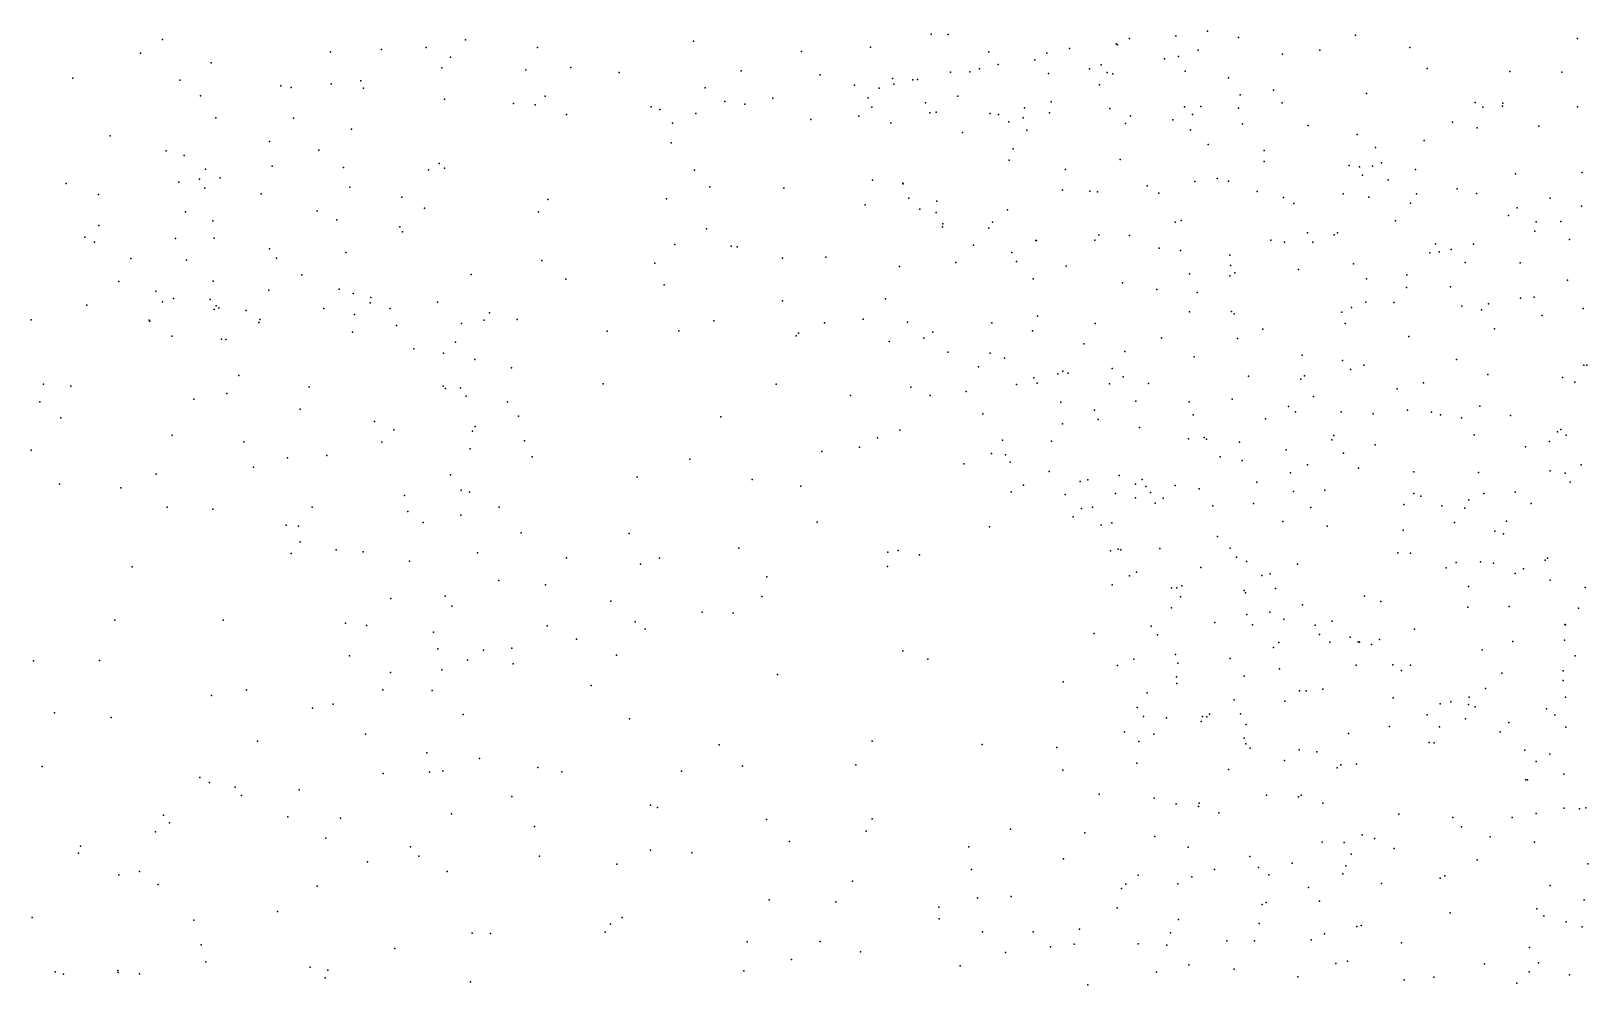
# Model space of a CAD drawing. Header units: metres. Extents: x -25 to 25, y -27.7 to 27.8.
# Drawn here: x 5.161 to 7.986, y -10.394 to -8.662 of the extents above; entities that cross this region are included whole.
import ezdxf

# ---------------------------------------------------------------- set-up
doc = ezdxf.new("R2010")
doc.units = ezdxf.units.M

msp = doc.modelspace()

# ---------------------------------------------------------------- linework, layer by layer
for p in [(6.7945, -8.6671, 3.8827), (6.8255, -8.6678, 4.375), (7.2388, -8.6701, 5.4725), (7.2961, -8.6616, 19.3519), (7.3523, -8.6732, 4.9504), (7.5648, -8.6688, -8.8697), (7.9676, -8.6748, 1.9167), (5.3591, -8.7017, -1.9168), (5.3992, -8.6767, 19.7055), (5.7038, -8.6995, -8.2056), (5.7964, -8.6951, -2.1424), (5.8777, -8.6915, -8.9304), (5.9493, -8.6776, 19.9975), (6.0797, -8.6912, -2.3795), (6.3629, -8.6799, -8.0808), (6.559, -8.6985, -10.8712), (6.6843, -8.6909, -19.5385), (6.8989, -8.6993, 4.5864), (7.0043, -8.7014, 5.7872), (7.0456, -8.6933, -7.0176), (7.1299, -8.6845, -7.3844), (7.1329, -8.6868, 4.8351), (7.1542, -8.675, 5.6156), (7.2789, -8.6963, -6.2967), (7.5001, -8.6964, 6.6989), (7.6631, -8.6916, -2.9058), (5.4872, -8.7193, -14.0937), (5.906, -8.728, -8.1011), (5.9221, -8.7091, -15.4332), (6.1403, -8.7277, -12.7114), (6.882, -8.7303, 19.7868), (6.9159, -8.7221, 3.0023), (6.9826, -8.7135, 4.7781), (7.0818, -8.7299, -9.3304), (7.1031, -8.723, -6.8086), (7.218, -8.7122, -17.9009), (7.2434, -8.7077, 5.2931), (7.4319, -8.7034, -9.0407), (7.6948, -8.7297, 2.6419), (5.2364, -8.7472, -1.8195), (5.4306, -8.7506, -14.6242), (5.7053, -8.7576, -15.2983), (5.7589, -8.752, -8.45), (6.0585, -8.7316, -9.1767), (6.2281, -8.7365, -12.4499), (6.4498, -8.7336, -18.7347), (6.5932, -8.7411, -8.3983), (6.7241, -8.7478, -20.2697), (6.7265, -8.7578, -10.7079), (6.7609, -8.7498, 4.0446), (6.7695, -8.7497, -15.3556), (6.8297, -8.7361, 3.6606), (6.8646, -8.7354, 3.3611), (7.0075, -8.7386, -17.9662), (7.0998, -8.759, 5.362), (7.1139, -8.7367, 5.041), (7.1239, -8.7392, -8.3226), (7.2557, -8.7342, -20.8158), (7.3341, -8.7462, -10.1385), (7.8448, -8.7349, 7.108), (7.939, -8.7362, 2.0879), (5.4683, -8.7794, 19.5371), (5.6138, -8.761, -2.0165), (5.6327, -8.7641, -13.3984), (5.7639, -8.7649, 19.8249), (5.9112, -8.7849, -8.6472), (6.0936, -8.7798, -8.8717), (6.3841, -8.7644, -8.3385), (6.507, -8.7832, 20.016), (6.6553, -8.7598, 19.9543), (6.68, -8.7828, -19.9899), (6.7003, -8.765, -18.218), (6.8429, -8.7799, -9.2939), (7.3552, -8.777, -2.7811), (7.4159, -8.7686, -8.5103), (7.5845, -8.775, -5.3485), (6.0365, -8.7928, -8.2559), (6.0758, -8.7956, 19.9859), (6.1327, -8.8129, -2.479), (6.2859, -8.7989, -11.7188), (6.3017, -8.8039, -8.7824), (6.367, -8.811, -9.1306), (6.4197, -8.7892, -9.3494), (6.456, -8.7942, -8.6102), (6.6632, -8.816, -18.8972), (6.6867, -8.7995, -8.6295), (6.7841, -8.7917, -2.7449), (6.7921, -8.8102, -19.2683), (6.8034, -8.8089, 4.5096), (6.9014, -8.811, -8.591), (6.9167, -8.8129, -20.5137), (6.9641, -8.8008, 5.6083), (7.009, -8.8101, -15.2403), (7.0123, -8.7902, -9.1347), (7.1184, -8.8022, 6.0363), (7.1565, -8.8152, -8.9176), (7.2542, -8.799, 6.1481), (7.2685, -8.8132, 2.9045), (7.2841, -8.7986, -6.4814), (7.3525, -8.8014, -10.4147), (7.4318, -8.7916, -9.8873), (7.7819, -8.7915, -14.6735), (7.796, -8.7996, 18.7648), (7.8315, -8.7979, 2.3809), (7.8323, -8.7924, -5.1229), (7.9678, -8.7991, 18.4057), (5.4962, -8.819, -1.8981), (5.6367, -8.8199, 19.645), (5.742, -8.8395, -2.0966), (6.3248, -8.829, 20.0191), (6.5761, -8.8221, -15.4458), (6.7213, -8.828, -18.5297), (6.9354, -8.8262, -8.8375), (6.9616, -8.8189, -18.2223), (6.968, -8.8417, -2.7633), (7.1471, -8.8292, -8.6722), (7.2333, -8.8229, -5.9482), (7.2654, -8.8408, -7.0184), (7.3594, -8.8301, -14.8064), (7.4785, -8.8328, 6.4474), (7.7404, -8.8267, -20.7987), (7.7855, -8.8373, -17.1749), (7.8976, -8.8345, -8.1354), (5.3044, -8.8517, 19.2953), (5.5934, -8.8619, 17.433), (6.3224, -8.8643, -2.599), (6.8511, -8.8456, 4.7161), (7.2971, -8.8674, -6.7581), (7.5678, -8.8494, -10.3453), (7.6891, -8.8604, -9.697), (5.4059, -8.8787, 17.2139), (5.4385, -8.8874, 17.4885), (5.683, -8.8778, 17.1993), (6.9357, -8.8962, -19.1005), (6.9431, -8.8754, 5.0655), (7.1377, -8.895, -2.7624), (7.3991, -8.8783, 6.2978), (7.3991, -8.8984, 2.8422), (7.6011, -8.8729, -14.4838), (7.6117, -8.9008, -9.9037), (5.4772, -8.9123, 19.226), (5.5039, -8.9283, -15.0526), (5.5985, -8.9069, 19.4577), (5.7278, -8.9094, 17.4983), (5.8818, -8.9133, -13.0449), (5.9011, -8.9021, -2.3098), (5.9109, -8.9102, 19.8025), (6.3647, -8.9144, -12.3685), (7.0385, -8.9126, 19.467), (7.3136, -8.9291, -10.5962), (7.5532, -8.9059, -7.2368), (7.5716, -8.9081, -17.4085), (7.5776, -8.9233, 2.7185), (7.5956, -8.9069, 6.8566), (7.6733, -8.913, 18.9329), (7.855, -8.9206, 18.6621), (7.9761, -8.9185, 2.0164), (5.224, -8.9385, 17.3168), (5.4289, -8.9361, -14.8557), (5.4662, -8.9306, -1.7777), (5.476, -8.9468, -14.0797), (5.5784, -8.9568, -13.4874), (5.739, -8.9449, -13.2119), (6.3929, -8.9444, -11.9984), (6.5269, -8.947, 19.8876), (6.6879, -8.932, 19.7873), (6.7427, -8.9377, 4.0804), (6.7433, -8.9391, 4.2355), (7.0328, -8.9504, 2.9174), (7.0824, -8.9522, 5.961), (7.0963, -8.9533, -20.5082), (7.1863, -8.9426, 19.3367), (7.2077, -8.9556, -6.1796), (7.2728, -8.9349, -5.5337), (7.3339, -8.9341, 19.2476), (7.3864, -8.9531, -20.6509), (7.5421, -8.9568, -10.5988), (7.624, -8.9318, -5.2029), (7.6756, -8.957, 8.3905), (7.7491, -8.9482, -10.1843), (7.7842, -8.9565, 2.456), (5.2827, -8.9583, 19.0582), (5.8334, -8.9634, 17.1787), (5.8747, -8.9832, 17.4863), (6.0983, -8.9675, 19.8657), (6.3139, -8.9662, 19.9111), (6.6743, -8.9773, -10.8009), (6.7537, -8.9647, 4.5087), (6.7738, -8.985, 3.843), (6.8044, -8.9705, -2.7585), (7.4337, -8.964, -17.8945), (7.4528, -8.9747, -6.9471), (7.5887, -8.9633, 6.6412), (7.6646, -8.974, 7.0446), (7.8578, -8.9825, -5.0258), (7.9182, -8.9651, 2.1988), (7.9751, -8.9792, -7.7112), (5.4406, -8.9895, 16.9361), (5.4905, -9.006, 17.7322), (5.6796, -8.9877, -2.0222), (5.7156, -9.0044, 17.7555), (6.0817, -8.9897, -15.4806), (6.8034, -8.991, 4.762), (6.8155, -9.0113, 3.4138), (6.9059, -9.0084, -19.7656), (6.9329, -8.9859, 5.2742), (7.2371, -9.0086, 6.0831), (7.2479, -9.0057, -18.4306), (7.6374, -9.006, 8.1402), (7.8426, -8.9964, 6.9283), (7.8927, -9.0077, -7.4632), (7.9374, -9.0075, -10.7663), (5.2583, -9.0356, 17.6128), (5.2836, -9.0143, 16.921), (5.423, -9.0383, -14.5732), (5.4932, -9.0373, -13.8353), (5.8299, -9.017, 17.6428), (5.8345, -9.0259, 19.5878), (6.3866, -9.0209, -11.3986), (6.8152, -9.0172, 3.6031), (6.8991, -9.0197, 5.0074), (6.9844, -9.0416, -20.2543), (6.9853, -9.0419, 5.825), (7.0915, -9.0412, -5.8461), (7.0986, -9.0314, -19.4495), (7.1543, -9.033, -15.0846), (7.4107, -9.0414, 2.778), (7.4776, -9.0282, -17.6656), (7.5262, -9.0315, 19.0493), (7.5319, -9.0281, -14.1449), (7.8904, -9.025, -2.7327), (7.9532, -9.0398, 18.4884), (5.2758, -9.0446, 18.9248), (5.5932, -9.0571, 16.8975), (5.732, -9.0635, 19.3836), (6.3294, -9.0492, -15.4777), (6.4315, -9.0523, -11.8164), (6.4425, -9.0535, -11.1496), (6.8715, -9.0503, -10.7128), (6.9407, -9.0635, 19.4364), (7.2082, -9.056, 2.8334), (7.2472, -9.0599, -18.7436), (7.3367, -9.0682, -14.7106), (7.4356, -9.0446, -5.2722), (7.4872, -9.0451, 6.3594), (7.6997, -9.0641, -2.702), (7.71, -9.0477, 6.8599), (7.7166, -9.0623, -17.2637), (7.7382, -9.058, -10.8308), (7.779, -9.0484, -14.254), (5.3417, -9.0745, 16.7756), (5.4429, -9.0776, 18.8034), (5.6061, -9.0738, 18.92), (6.0874, -9.0782, 19.7346), (6.2928, -9.0829, -2.6324), (6.5245, -9.0738, 19.7297), (6.6029, -9.0723, -15.4078), (6.7369, -9.0888, 19.5436), (6.8391, -9.082, -15.2923), (6.9494, -9.0802, -19.9745), (7.0396, -9.0887, -2.7581), (7.338, -9.0871, 19.1952), (7.461, -9.0945, -2.7072), (7.5609, -9.0845, 2.652), (7.7637, -9.0815, 18.7763), (7.8637, -9.0824, 18.618), (5.32, -9.1161, 17.7903), (5.4911, -9.1154, 16.702), (5.6518, -9.104, 18.7443), (5.9597, -9.1034, 17.3827), (6.131, -9.1119, -12.7466), (6.3095, -9.1223, 19.7168), (6.9798, -9.1116, 2.8558), (7.1418, -9.1189, 19.3053), (7.2635, -9.1026, -2.7326), (7.3367, -9.1061, -6.5492), (7.3454, -9.1005, -18.264), (7.5843, -9.1113, -13.91), (7.6573, -9.1269, -7.0457), (7.6575, -9.1041, 18.8882), (7.737, -9.1261, 2.4773), (7.9494, -9.1141, 6.6796), (5.3872, -9.1339, 16.5672), (5.3994, -9.153, 17.9433), (5.419, -9.147, 16.1826), (5.4857, -9.1491, -14.395), (5.5922, -9.1321, 18.5494), (5.72, -9.1303, 18.2915), (5.7454, -9.1383, 19.0529), (5.7761, -9.1552, 18.8977), (5.7773, -9.1451, 19.2167), (5.8982, -9.1538, 19.4438), (6.5244, -9.1513, -12.3999), (6.7117, -9.1479, -12.2935), (7.2042, -9.1309, -20.3087), (7.2775, -9.1361, -10.7468), (7.5833, -9.1538, 7.9562), (7.6344, -9.1546, 6.6937), (7.8641, -9.1466, 2.3142), (7.8891, -9.1446, -2.6326), (5.262, -9.159, 18.6881), (5.493, -9.1674, 15.8927), (5.4964, -9.1602, 18.4142), (5.5013, -9.1643, -14.0411), (5.5511, -9.1692, -13.533), (5.692, -9.1656, 16.8281), (5.7476, -9.1764, -2.1426), (5.8126, -9.1652, 18.4513), (5.993, -9.1734, -2.4349), (6.9874, -9.1795, 5.0576), (7.2634, -9.1711, -14.0873), (7.3398, -9.171, 6.1704), (7.3442, -9.1748, -13.8437), (7.5399, -9.1717, 8.3774), (7.5576, -9.1634, -20.3065), (7.7575, -9.161, -11.0153), (7.7935, -9.168, 6.6922), (7.8059, -9.1566, -13.8911), (7.9036, -9.1782, -11.2105), (7.9779, -9.1653, -14.3667), (5.1608, -9.1858, 17.7641), (5.3752, -9.1866, -1.5238), (5.3761, -9.1883, 18.5225), (5.5743, -9.1909, -1.7709), (5.5758, -9.185, -15.0832), (5.744, -9.2082, -15.2499), (5.824, -9.1961, -13.0229), (5.9421, -9.1925, 17.1382), (5.9833, -9.1862, 17.5111), (6.0427, -9.185, 19.5186), (6.2061, -9.2066, 19.5617), (6.3364, -9.2059, -12.556), (6.4, -9.1877, 19.581), (6.5534, -9.21, 19.501), (6.6009, -9.1911, -11.0145), (6.6711, -9.1845, -12.0308), (6.7514, -9.1901, 4.4029), (6.7973, -9.2085, 2.9818), (6.9043, -9.1915, 3.789), (6.9785, -9.2056, 19.3399), (7.0918, -9.1923, 5.8671), (7.3964, -9.203, 8.1461), (7.5457, -9.1927, -13.6599), (7.817, -9.202, -20.1704), (5.4163, -9.2158, 18.1752), (5.5063, -9.2212, -14.8726), (5.5143, -9.2217, 16.0445), (5.8553, -9.2388, -2.2767), (5.931, -9.2263, 17.9882), (6.5495, -9.2151, -11.7156), (6.7182, -9.2254, 19.4417), (6.7811, -9.2193, 4.5798), (7.0713, -9.2294, 5.5605), (7.2125, -9.2183, -19.7539), (7.3502, -9.2197, 2.705), (7.6615, -9.216, -5.0724), (5.909, -9.2466, 19.2153), (5.966, -9.2577, 17.811), (6.8249, -9.2444, -2.7605), (6.9017, -9.2463, 2.8675), (6.9275, -9.2554, 3.9534), (7.1458, -9.2433, -6.2931), (7.272, -9.2531, -18.5174), (7.4679, -9.2499, 19.03), (7.5409, -9.2597, -19.9907), (7.5796, -9.2681, 18.9129), (7.7478, -9.2581, 8.3984), (7.9792, -9.2682, 10.7207), (7.9847, -9.268, 18.2059), (5.5375, -9.2871, 16.4547), (6.0324, -9.2733, 19.3249), (6.8805, -9.271, 3.3188), (6.9807, -9.291, 3.6169), (7.0241, -9.2841, 2.7657), (7.0331, -9.2794, -12.4379), (7.0431, -9.2829, -5.9384), (7.1229, -9.274, 19.2741), (7.1429, -9.2895, -14.8602), (7.3704, -9.2883, -10.9304), (7.4655, -9.2934, -19.7138), (7.4723, -9.2873, -2.652), (7.5553, -9.2759, -11.0508), (7.805, -9.2851, -7.2672), (7.9406, -9.2906, 18.3536), (5.183, -9.3025, 18.0507), (5.2327, -9.3061, 18.291), (5.5157, -9.3196, 16.2235), (5.6655, -9.3074, -1.8817), (5.9088, -9.3063, 18.4697), (5.9126, -9.3107, 18.2967), (5.9402, -9.3096, 18.9258), (5.9502, -9.3248, 17.3028), (6.199, -9.3019, -2.571), (6.5133, -9.3025, -2.7182), (6.6482, -9.3233, -11.1985), (6.7573, -9.3081, -11.8641), (6.7926, -9.3231, -12.4632), (6.8579, -9.3158, 4.3258), (6.9494, -9.3034, -12.0277), (6.9869, -9.3007, 4.8538), (7.118, -9.302, 5.2811), (7.1889, -9.3015, -5.4714), (7.6401, -9.311, 7.9344), (7.6879, -9.3005, 6.6497), (7.9629, -9.299, 10.9694), (5.1764, -9.3347, -1.4809), (5.4563, -9.3298, -1.5374), (5.6489, -9.3481, -13.3006), (6.0254, -9.3351, 19.1058), (7.0297, -9.3353, 3.7772), (7.0906, -9.3501, -10.9287), (7.1657, -9.3335, 2.6979), (7.2625, -9.3349, -2.7071), (7.3407, -9.3297, -5.3097), (7.4429, -9.3434, 6.3308), (7.4555, -9.3529, 2.5854), (7.4885, -9.3253, -17.8203), (7.5385, -9.3528, -13.2716), (7.6591, -9.3498, 2.5212), (7.7903, -9.3427, 2.4396), (5.2145, -9.3641, 16.0162), (5.784, -9.3707, -2.1471), (5.9664, -9.3793, 17.4709), (6.0455, -9.3608, -15.3), (6.4124, -9.3621, 19.3225), (6.8883, -9.3564, 4.5886), (7.0326, -9.3747, -2.7568), (7.0974, -9.3671, -14.359), (7.2702, -9.3583, -12.2668), (7.4012, -9.3659, 7.9203), (7.5967, -9.3568, -17.6171), (7.7026, -9.3536, 18.7309), (7.7189, -9.3584, 8.0622), (7.7573, -9.3639, -11.4696), (7.8462, -9.3595, -17.2899), (5.4167, -9.3954, 15.9841), (5.5468, -9.4076, -13.7225), (5.7973, -9.4082, -15.1206), (5.8191, -9.3854, 16.8659), (5.9619, -9.3879, 17.9751), (6.0562, -9.4057, -2.4495), (6.6968, -9.4002, -2.7513), (6.7376, -9.3864, -11.6267), (6.9238, -9.4046, 3.2134), (7.0128, -9.4061, 4.1273), (7.1728, -9.3815, 5.9508), (7.2617, -9.4021, -11.9896), (7.2901, -9.3995, -12.5519), (7.2943, -9.4029, 19.1239), (7.3542, -9.4081, -11.1307), (7.5216, -9.4036, 8.3346), (7.5251, -9.3961, -6.8076), (7.7801, -9.3946, -19.9123), (7.9168, -9.4067, 10.4863), (7.9315, -9.389, 6.4889), (7.9372, -9.3849, 2.3043), (7.9472, -9.3952, -4.9031), (5.1607, -9.4227, 16.2872), (5.6261, -9.4368, -14.4773), (5.6977, -9.4324, 16.6688), (5.9574, -9.4204, 18.702), (6.0703, -9.4347, 18.997), (6.5962, -9.4251, -12.4359), (6.6643, -9.4173, 19.3199), (6.9041, -9.4288, -11.1043), (6.9295, -9.431, 2.8471), (7.3188, -9.4348, -12.8837), (7.4386, -9.4222, 18.9897), (7.543, -9.4282, 18.8738), (7.6005, -9.4126, -2.5199), (7.8733, -9.4168, -2.2044), (5.5641, -9.4535, 16.4908), (6.3566, -9.439, -15.2359), (6.8535, -9.4471, 19.299), (6.9377, -9.4444, -11.6872), (7.0085, -9.4611, 4.3033), (7.3589, -9.4411, 8.0637), (7.4465, -9.4637, -11.6034), (7.4775, -9.4493, -12.24), (7.5699, -9.4555, -5.1207), (7.6704, -9.4621, 6.6225), (7.7876, -9.4631, 10.639), (7.918, -9.4603, -11.8398), (7.9453, -9.4641, 11.0249), (7.9742, -9.4495, 4.7905), (5.2122, -9.4846, 16.4999), (5.3237, -9.491, -1.5346), (5.3879, -9.4663, 16.1225), (5.922, -9.4675, -2.2759), (6.261, -9.4719, 19.1706), (6.4693, -9.4758, -2.6961), (6.5579, -9.488, -15.1034), (6.962, -9.4861, -11.3681), (7.0646, -9.4797, -13.9924), (7.0788, -9.4763, 3.4034), (7.1357, -9.4683, 3.564), (7.1654, -9.4846, -11.6231), (7.1771, -9.4759, 5.4968), (7.1838, -9.4885, 5.2418), (7.2375, -9.487, -18.6992), (7.2807, -9.4926, -13.4489), (7.3853, -9.4808, -6.6477), (7.954, -9.4807, 17.9874), (5.8387, -9.5051, -12.9051), (5.9412, -9.4951, 18.4782), (5.9566, -9.4991, 18.1014), (6.9394, -9.4981, -14.6719), (7.0375, -9.503, 2.7374), (7.1292, -9.5013, -6.2411), (7.165, -9.5089, 5.731), (7.1923, -9.4996, 3.9851), (7.2012, -9.5186, -5.5023), (7.2156, -9.5097, 6.1031), (7.3793, -9.5192, -18.1368), (7.4523, -9.4977, 7.8206), (7.5089, -9.4955, 2.5607), (7.6522, -9.521, -19.6682), (7.6703, -9.501, -6.9535), (7.6834, -9.5064, 8.0313), (7.7701, -9.5125, 18.4975), (7.7973, -9.5011, 10.8126), (7.8542, -9.4988, -2.0434), (7.8837, -9.5196, -7.3023), (5.4077, -9.5259, 16.4488), (5.4905, -9.5298, -1.5712), (5.6709, -9.5261, -1.7831), (5.8446, -9.534, -2.1321), (5.9409, -9.5406, 17.5818), (6.0101, -9.5259, -15.1166), (7.0524, -9.5436, -2.7815), (7.0672, -9.5288, -12.6484), (7.0872, -9.5263, 4.6977), (7.3057, -9.5236, -2.7173), (7.4834, -9.5268, 6.5575), (7.7213, -9.5235, -12.1745), (7.7632, -9.5282, 8.1894), (5.6237, -9.5589, -13.4738), (5.646, -9.5606, -14.0426), (5.872, -9.5542, 17.3872), (6.0501, -9.5724, -12.6545), (6.2463, -9.5741, -12.5104), (6.5877, -9.5534, 19.268), (6.9002, -9.5616, -14.2184), (7.1032, -9.5585, 4.4206), (7.1226, -9.5547, 19.1722), (7.4328, -9.552, 8.2122), (7.5134, -9.5604, -19.5102), (7.6509, -9.5678, -13.2182), (7.7443, -9.5542, -17.5342), (7.8176, -9.5694, -13.5037), (7.833, -9.5747, -1.9107), (7.8386, -9.5517, 18.2767), (5.6489, -9.5891, 16.679), (5.7144, -9.6035, -13.2133), (5.7633, -9.6071, 16.9317), (6.4454, -9.6008, 19.1937), (6.7347, -9.6048, 19.2616), (7.1202, -9.6055, -5.7432), (7.1337, -9.6022, -13.7967), (7.1384, -9.6035, 3.2373), (7.2096, -9.601, 5.4081), (7.3143, -9.5795, 3.8171), (7.3372, -9.6005, 6.3517), (5.3441, -9.6342, 16.7355), (5.6324, -9.6101, -13.7864), (5.8475, -9.6243, -14.6022), (5.9709, -9.6092, 17.9468), (6.1323, -9.6178, -2.4361), (6.2667, -9.6296, -2.5252), (6.3013, -9.619, -14.9914), (6.715, -9.6341, -14.5162), (6.7159, -9.6077, -14.7258), (6.7733, -9.6125, -2.7795), (7.2837, -9.6356, -18.414), (7.3487, -9.6166, 18.9545), (7.3666, -9.6247, 3.6778), (7.4592, -9.6298, -2.6606), (7.6413, -9.609, 6.676), (7.6646, -9.6095, 8.373), (7.7474, -9.6264, -12.3576), (7.7913, -9.6251, 2.4965), (7.8152, -9.6275, 6.5161), (7.9088, -9.6225, 10.3416), (7.9129, -9.6188, -17.3792), (6.0097, -9.6595, 18.8096), (6.496, -9.6526, -14.8056), (7.1543, -9.6509, 3.0842), (7.1673, -9.6439, 5.8418), (7.3946, -9.6499, 7.7654), (7.4096, -9.647, 4.0227), (7.729, -9.6361, -2.3003), (7.8546, -9.6465, 10.9186), (7.8697, -9.6379, 10.5048), (7.9182, -9.6585, 4.9657), (5.8135, -9.6919, 17.3483), (5.9121, -9.6876, -14.3624), (6.0944, -9.6671, -14.8646), (6.4868, -9.6883, -14.5603), (7.1228, -9.667, -6.0223), (7.2304, -9.6728, 2.7718), (7.2403, -9.6728, 5.0601), (7.2467, -9.6888, -13.0246), (7.2492, -9.6687, 4.4332), (7.3628, -9.6777, 7.9398), (7.3648, -9.6816, -19.2994), (7.4194, -9.6739, 18.8295), (7.5811, -9.6879, 8.0157), (7.7695, -9.6699, -5.0128), (7.9818, -9.6722, -12.2074), (5.9246, -9.706, 17.6642), (6.2128, -9.6967, -14.6903), (6.3787, -9.7166, -2.5946), (6.4347, -9.7184, -12.4173), (7.2305, -9.7089, 4.7789), (7.409, -9.717, 6.7279), (7.4685, -9.7032, -6.6939), (7.6106, -9.6975, 8.2483), (7.7688, -9.7078, 18.2497), (7.8436, -9.7067, -7.0385), (7.9695, -9.7092, 17.6111), (5.3125, -9.7311, 16.9352), (5.5091, -9.7314, -1.7303), (5.7313, -9.7367, -1.9523), (5.7696, -9.7412, 17.2034), (6.0971, -9.7415, 19.0174), (6.2569, -9.7342, -14.4367), (6.2753, -9.7479, 19.0865), (7.1935, -9.7423, 5.5733), (7.309, -9.7358, -2.7907), (7.3672, -9.7209, 3.142), (7.3775, -9.7399, 2.9487), (7.4346, -9.7296, 4.2844), (7.4914, -9.7404, 18.6806), (7.5223, -9.7331, 7.8355), (7.6718, -9.7476, -12.8341), (7.9446, -9.739, 4.7554), (7.9457, -9.74, 10.2323), (5.8913, -9.7531, -2.1037), (6.1504, -9.7659, -12.5676), (7.0904, -9.7556, 19.0636), (7.205, -9.7582, 6.2935), (7.4256, -9.7716, 7.5485), (7.499, -9.7574, -5.2166), (7.5179, -9.7715, 6.8473), (7.5547, -9.7623, 3.958), (7.5692, -9.7704, 3.7038), (7.5717, -9.7713, 3.4843), (7.5936, -9.7755, -19.5508), (7.6082, -9.7663, 2.6296), (7.85, -9.7703, -17.5389), (7.9442, -9.7676, 10.4579), (5.1651, -9.8049, 17.1305), (5.285, -9.8044, -1.9186), (5.7385, -9.7959, -13.4019), (5.8992, -9.7832, 18.6239), (5.9529, -9.8042, 18.9527), (5.9816, -9.7858, 18.2395), (6.0335, -9.7822, -2.2423), (6.2232, -9.7949, -2.4278), (6.7431, -9.7869, -14.1106), (6.7883, -9.8021, -12.4742), (7.162, -9.8023, 6.1455), (7.238, -9.7936, -13.3516), (7.3369, -9.801, 4.602), (7.4159, -9.7812, 7.0579), (7.7943, -9.785, 18.0802), (7.9631, -9.7962, -13.5265), (5.8132, -9.8264, 18.7723), (5.9064, -9.8216, 18.4721), (6.0357, -9.8108, -14.1688), (6.5152, -9.8302, -14.1872), (7.1326, -9.8138, -12.8155), (7.242, -9.8091, -6.3644), (7.3626, -9.8328, 18.7417), (7.4267, -9.8199, 7.2838), (7.5657, -9.813, 2.8533), (7.6321, -9.8122, 6.742), (7.648, -9.8228, -2.5562), (7.6643, -9.813, 3.3095), (7.8303, -9.8277, -1.9897), (7.9414, -9.8231, 5.0072), (5.5515, -9.8578, -1.9354), (5.7989, -9.8581, 18.9702), (5.8888, -9.8588, 17.6573), (6.177, -9.8498, 19.1533), (7.0337, -9.8433, -13.8018), (7.2398, -9.8344, 18.8864), (7.2404, -9.8463, 6.4907), (7.4631, -9.8595, -2.7618), (7.4752, -9.8596, -18.06), (7.5056, -9.8564, 4.3906), (7.8007, -9.8552, 3.0592), (7.9413, -9.8408, 10.7451), (5.4879, -9.868, 16.9516), (5.7088, -9.8838, 17.0503), (7.1685, -9.8897, 5.6844), (7.1867, -9.8634, -6.1373), (7.3444, -9.8758, 6.9197), (7.4361, -9.8782, -19.3513), (7.6327, -9.8723, 4.1537), (7.7181, -9.8831, 2.731), (7.7378, -9.8797, -5.0516), (7.7696, -9.8844, -13.0879), (7.7711, -9.871, -19.7382), (7.7817, -9.8884, 3.5314), (7.9456, -9.8713, 2.4522), (5.2033, -9.8998, -2.3348), (5.306, -9.9083, -2.1845), (5.6715, -9.8908, 18.8715), (5.945, -9.9029, 19.1742), (6.2466, -9.9106, -14.0937), (7.1801, -9.9061, -13.0491), (7.2218, -9.9085, -5.7471), (7.2845, -9.9151, -18.5945), (7.2871, -9.9062, 5.1779), (7.295, -9.9067, -19.0552), (7.2995, -9.9018, 6.755), (7.356, -9.9013, 7.8365), (7.695, -9.903, 3.9873), (7.7643, -9.9107, -2.3989), (7.8431, -9.9174, 17.7392), (7.9115, -9.8924, -12.4902), (7.9263, -9.903, -1.8799), (5.7677, -9.9385, 17.3811), (7.1452, -9.934, 6.3233), (7.1986, -9.9386, 5.4901), (7.3628, -9.9458, 18.5883), (7.3659, -9.9206, -5.4081), (7.5519, -9.937, 6.808), (7.6261, -9.9242, 18.2368), (7.7169, -9.9252, 6.5648), (7.8272, -9.9341, -2.1197), (7.9467, -9.9259, 3.0727), (5.5717, -9.9513, 18.7035), (5.8788, -9.972, -13.1249), (6.4098, -9.9577, 19.2259), (6.6871, -9.9508, 19.1443), (6.8872, -9.9569, -2.8867), (7.0224, -9.9625, 18.9152), (7.1711, -9.9519, 18.7943), (7.3658, -9.9557, 4.8229), (7.3733, -9.9639, -2.8633), (7.4625, -9.9669, 18.4319), (7.4942, -9.9705, 7.0214), (7.6981, -9.9533, 18.0308), (7.7073, -9.9539, -6.8706), (7.8721, -9.9672, 2.727), (5.1808, -9.9972, -2.4573), (5.9746, -9.9823, 17.9642), (6.0804, -9.9991, 19.3168), (6.4517, -9.9967, -2.6182), (6.6577, -9.9938, -13.9596), (7.168, -9.9912, 6.517), (7.3339, -10.0024, 5.0357), (7.4357, -9.9863, -6.7054), (7.5315, -9.9995, 7.5202), (7.5382, -9.9937, 4.5217), (7.5665, -9.9925, -2.7356), (7.8926, -9.988, 17.5904), (7.9175, -9.9749, -13.268), (5.4671, -10.0168, 17.1828), (5.4847, -10.0261, 18.8426), (5.7999, -10.0097, 18.2992), (5.8839, -10.0073, -13.559), (5.9077, -10.0048, -2.1508), (6.1243, -10.0065, -2.283), (6.3411, -10.0053, -2.4967), (7.0332, -10.0039, -12.8153), (7.8739, -10.0213, -12.9511), (7.877, -10.0214, 6.3666), (7.943, -10.0109, -12.6666), (5.5312, -10.0343, 18.4944), (5.5427, -10.0495, 19.0466), (5.6472, -10.0391, 18.3773), (6.0332, -10.0516, -12.9134), (7.0992, -10.047, -13.4077), (7.1994, -10.0545, -6.3807), (7.403, -10.0493, -19.1862), (7.4614, -10.0519, 7.7649), (7.4657, -10.0493, -18.1925), (5.4011, -10.0853, 18.5915), (5.9237, -10.083, 19.369), (6.2849, -10.0675, -12.6463), (6.2974, -10.0712, -13.9015), (7.2393, -10.0649, 7.6122), (7.2798, -10.0695, 18.5004), (7.2809, -10.0636, 7.1362), (7.3167, -10.0812, -18.7404), (7.5053, -10.0638, -5.2485), (7.6434, -10.0833, 6.5997), (7.8923, -10.0824, -17.7365), (7.9434, -10.0727, 3.7333), (7.9715, -10.0741, -1.9315), (7.9827, -10.0721, 9.8684), (5.3867, -10.1155, 18.9525), (5.4116, -10.0995, 17.3605), (5.6269, -10.0883, 17.264), (5.7225, -10.0906, -2.1333), (6.0743, -10.1057, -13.6797), (6.4957, -10.0933, 19.2963), (6.6767, -10.1144, -12.6212), (6.6875, -10.0921, -2.7889), (6.9381, -10.1106, 18.787), (7.7412, -10.0897, -2.5626), (7.7571, -10.1065, 6.4164), (7.849, -10.0894, -2.1697), (5.2501, -10.1416, -2.4718), (5.6959, -10.1273, 19.2957), (5.8493, -10.1428, 18.1482), (6.537, -10.133, -13.8578), (6.8625, -10.1427, -12.7621), (7.0734, -10.1172, 18.6465), (7.2005, -10.1242, 6.7934), (7.261, -10.1438, 6.9492), (7.5043, -10.1344, -2.8138), (7.544, -10.1351, 6.7199), (7.5765, -10.121, -19.4502), (7.5993, -10.1277, 17.961), (7.8088, -10.1247, -2.3911), (7.8897, -10.1347, 3.9093), (5.2466, -10.1547, 18.7274), (5.771, -10.1701, 17.473), (5.8642, -10.1601, -2.2052), (6.0833, -10.1601, 19.4504), (6.2851, -10.1489, -2.4025), (6.36, -10.1537, 19.4143), (7.0343, -10.165, 6.2697), (7.373, -10.1606, -18.9722), (7.5567, -10.1561, 4.5981), (7.6351, -10.1459, 4.4632), (7.7854, -10.1667, 4.1988), (5.3201, -10.1938, 17.5068), (5.3577, -10.1878, 18.418), (5.9158, -10.1875, 17.705), (6.2239, -10.1741, -12.8261), (6.8678, -10.184, -13.6103), (7.1699, -10.1945, 5.4963), (7.2673, -10.1971, 5.2723), (7.3088, -10.1843, 18.2961), (7.3884, -10.1805, 4.9281), (7.4072, -10.1939, 7.7134), (7.4497, -10.1727, 4.7655), (7.5415, -10.1918, 7.3029), (7.5471, -10.1776, 7.6323), (7.7181, -10.2, 17.6858), (7.727, -10.1955, -6.9716), (7.9864, -10.1737, 1.1558), (5.3911, -10.2114, 19.1296), (5.6799, -10.2144, 18.1706), (6.6517, -10.2052, 19.2551), (7.1398, -10.2184, 18.3888), (7.148, -10.2106, -5.8286), (7.2419, -10.21, 7.2409), (7.4793, -10.2169, 7.0996), (7.612, -10.2097, 17.8274), (7.9177, -10.2134, 6.1952), (6.5002, -10.2393, -2.6109), (6.6211, -10.2428, -13.6778), (6.8086, -10.2524, -2.8436), (6.8787, -10.2355, -13.0441), (6.9397, -10.2334, 18.5592), (7.1323, -10.2534, 6.5974), (7.3952, -10.2478, -18.5456), (7.4023, -10.2438, 18.0968), (7.4991, -10.2418, -6.8861), (7.8938, -10.2552, -2.205), (7.9797, -10.2394, -2.052), (5.1627, -10.2715, 17.5771), (5.4558, -10.2762, -2.2978), (5.6077, -10.2606, 17.4846), (6.2124, -10.2836, -13.2799), (6.2338, -10.2714, -13.0491), (6.8089, -10.2734, 19.0721), (7.2436, -10.275, -6.6734), (7.39, -10.2823, -2.8798), (7.5752, -10.2855, 7.4232), (7.7362, -10.2627, -19.6531), (7.9066, -10.2683, -1.6593), (7.9472, -10.2794, 1.4225), (5.9615, -10.2996, 17.9489), (5.9944, -10.3004, 19.5158), (6.2026, -10.2976, -2.3412), (6.8874, -10.2975, 18.7116), (6.9794, -10.2975, 6.1822), (7.0634, -10.2923, -2.9163), (7.2289, -10.2993, -2.9167), (7.3312, -10.3137, 5.164), (7.3814, -10.3138, 5.0074), (7.4841, -10.3118, 17.8747), (7.5084, -10.3011, 6.629), (7.5668, -10.2875, -2.762), (7.976, -10.288, 9.8527), (5.4693, -10.3208, 19.2874), (5.8207, -10.3275, 19.473), (6.4603, -10.3153, -13.5025), (6.5929, -10.3147, 19.3823), (6.6661, -10.3333, -13.361), (6.9294, -10.335, 18.364), (7.0109, -10.3248, 5.8393), (7.0541, -10.3194, -6.2958), (7.1704, -10.3189, 18.2282), (7.2219, -10.3217, -5.6253), (7.648, -10.3172, -18.0593), (7.8807, -10.3259, 4.1179), (5.2044, -10.3701, 18.2037), (5.3179, -10.3674, 17.6812), (5.4781, -10.3519, 17.6301), (5.6671, -10.3614, 19.4367), (5.6992, -10.367, -2.2374), (6.4545, -10.3678, 19.4871), (6.541, -10.3474, -13.128), (6.8469, -10.3593, 18.5665), (7.2618, -10.3569, 7.3307), (7.3446, -10.3653, 6.9778), (7.5291, -10.3546, -19.2195), (7.55, -10.3503, 4.6811), (7.7988, -10.3553, -5.0635), (7.8799, -10.3697, -19.8558), (7.8969, -10.3534, -7.0864), (5.2192, -10.3742, -2.5293), (5.3189, -10.3709, 19.2348), (5.3571, -10.3736, 18.1483), (5.6946, -10.3811, 18.0739), (5.958, -10.3879, -2.2813), (7.0788, -10.3936, 6.42), (7.2036, -10.3704, 6.782), (7.4598, -10.3792, 7.1483), (7.6527, -10.3845, 17.5731), (7.7066, -10.3798, 6.2762), (7.8574, -10.3902, 6.0968), (7.9529, -10.3752, 1.244)]:
    msp.add_point(p)

doc.saveas('drawing.dxf')
